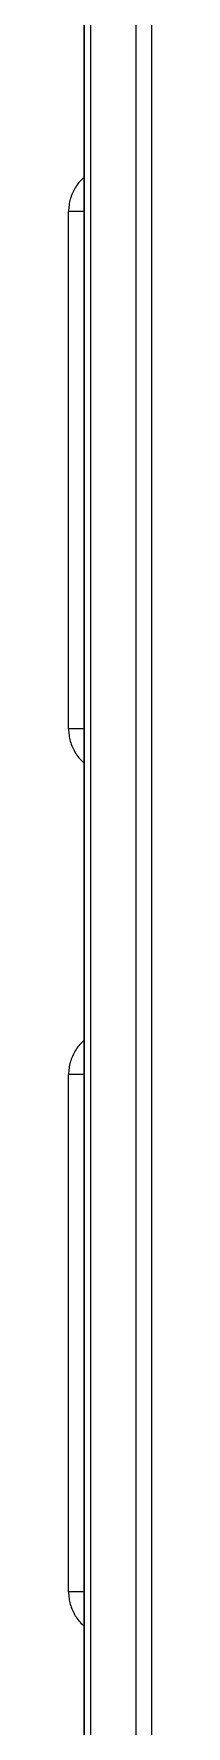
# Model space of a CAD drawing. Header units: millimetres. Extents: x -987 to 2591, y -102 to 2398.
# Drawn here: x 549.5 to 554.9, y 371.6 to 482.7 of the extents above; entities that cross this region are included whole.
import ezdxf

# ---------------------------------------------------------------- set-up
doc = ezdxf.new("R2010")
doc.units = ezdxf.units.MM
doc.header["$MEASUREMENT"] = 0
doc.layers.add('Utwórz2D linie widoczne', color=7, linetype='Continuous', true_color=0x000000)

msp = doc.modelspace()

# ---------------------------------------------------------------- linework, layer by layer
at = {"layer": 'Utwórz2D linie widoczne'}
for p, q in [((550.48, 261.5), (550.48, 641.5)), ((550.89, 638.24), (550.89, 266.24)), ((553.89, 269.18), (553.89, 635.31)), ((554.9, 635.08), (554.9, 347.24)), ((550.49, 605.41), (550.49, 265.5)), ((549.84, 472.54), (549.8, 472.45)), ((549.9, 472.62), (549.84, 472.54)), ((549.95, 472.71), (549.9, 472.62)), ((550.01, 472.8), (549.95, 472.71)), ((550.07, 472.88), (550.01, 472.8)), ((550.13, 472.96), (550.07, 472.88)), ((550.2, 473.04), (550.13, 472.96)), ((550.26, 473.11), (550.2, 473.04)), ((550.34, 473.19), (550.26, 473.11)), ((550.41, 473.26), (550.34, 473.19)), ((550.48, 473.33), (550.41, 473.26)), ((549.49, 471.48), (549.48, 471.38)), ((549.5, 471.58), (549.49, 471.48)), ((549.52, 471.68), (549.5, 471.58)), ((549.55, 471.78), (549.52, 471.68)), ((549.57, 471.88), (549.55, 471.78)), ((549.6, 471.97), (549.57, 471.88)), ((549.63, 472.07), (549.6, 471.97)), ((549.67, 472.17), (549.63, 472.07)), ((549.71, 472.26), (549.67, 472.17)), ((549.75, 472.35), (549.71, 472.26)), ((549.8, 472.45), (549.75, 472.35)), ((549.47, 471.27), (549.46, 471.17)), ((549.46, 471.17), (549.46, 471.07)), ((549.46, 437.07), (549.46, 471.07)), ((550.48, 471.07), (549.46, 471.07)), ((549.48, 471.38), (549.47, 471.27)), ((549.46, 437.07), (549.46, 436.97)), ((550.48, 437.07), (549.46, 437.07)), ((549.46, 436.97), (549.47, 436.87)), ((549.47, 436.87), (549.48, 436.76)), ((549.48, 436.76), (549.49, 436.66)), ((549.49, 436.66), (549.5, 436.56)), ((549.5, 436.56), (549.52, 436.46)), ((549.52, 436.46), (549.55, 436.36)), ((549.55, 436.36), (549.57, 436.26)), ((549.57, 436.26), (549.6, 436.16)), ((549.6, 436.16), (549.63, 436.07)), ((549.63, 436.07), (549.67, 435.97)), ((549.67, 435.97), (549.71, 435.88)), ((549.71, 435.88), (549.75, 435.78)), ((549.75, 435.78), (549.8, 435.69)), ((549.8, 435.69), (549.84, 435.6)), ((549.84, 435.6), (549.9, 435.51)), ((549.9, 435.51), (549.95, 435.43)), ((549.95, 435.43), (550.01, 435.34)), ((550.01, 435.34), (550.07, 435.26)), ((550.07, 435.26), (550.13, 435.18)), ((550.13, 435.18), (550.2, 435.1)), ((550.2, 435.1), (550.26, 435.03)), ((550.26, 435.03), (550.34, 434.95)), ((550.34, 434.95), (550.41, 434.88)), ((550.41, 434.88), (550.48, 434.81)), ((549.84, 415.84), (549.8, 415.75)), ((549.9, 415.92), (549.84, 415.84)), ((549.95, 416.01), (549.9, 415.92)), ((550.01, 416.1), (549.95, 416.01)), ((550.07, 416.18), (550.01, 416.1)), ((550.13, 416.26), (550.07, 416.18)), ((550.2, 416.34), (550.13, 416.26)), ((550.26, 416.41), (550.2, 416.34)), ((550.34, 416.49), (550.26, 416.41)), ((550.41, 416.56), (550.34, 416.49)), ((550.48, 416.63), (550.41, 416.56)), ((549.49, 414.78), (549.48, 414.68)), ((549.5, 414.88), (549.49, 414.78)), ((549.52, 414.98), (549.5, 414.88)), ((549.55, 415.08), (549.52, 414.98)), ((549.57, 415.18), (549.55, 415.08)), ((549.6, 415.27), (549.57, 415.18)), ((549.63, 415.37), (549.6, 415.27)), ((549.67, 415.47), (549.63, 415.37)), ((549.71, 415.56), (549.67, 415.47)), ((549.75, 415.65), (549.71, 415.56)), ((549.8, 415.75), (549.75, 415.65)), ((549.47, 414.57), (549.46, 414.47)), ((549.46, 414.47), (549.46, 414.37)), ((549.46, 380.37), (549.46, 414.37)), ((550.48, 414.37), (549.46, 414.37)), ((549.48, 414.68), (549.47, 414.57)), ((549.46, 380.37), (549.46, 380.27)), ((550.48, 380.37), (549.46, 380.37)), ((549.46, 380.27), (549.47, 380.17)), ((549.47, 380.17), (549.48, 380.06)), ((549.48, 380.06), (549.49, 379.96)), ((549.49, 379.96), (549.5, 379.86)), ((549.5, 379.86), (549.52, 379.76)), ((549.52, 379.76), (549.55, 379.66)), ((549.55, 379.66), (549.57, 379.56)), ((549.57, 379.56), (549.6, 379.46)), ((549.6, 379.46), (549.63, 379.37)), ((549.63, 379.37), (549.67, 379.27)), ((549.67, 379.27), (549.71, 379.18)), ((549.71, 379.18), (549.75, 379.08)), ((549.75, 379.08), (549.8, 378.99)), ((549.8, 378.99), (549.84, 378.9)), ((549.84, 378.9), (549.9, 378.81)), ((549.9, 378.81), (549.95, 378.73)), ((549.95, 378.73), (550.01, 378.64)), ((550.01, 378.64), (550.07, 378.56)), ((550.07, 378.56), (550.13, 378.48)), ((550.13, 378.48), (550.2, 378.4)), ((550.2, 378.4), (550.26, 378.33)), ((550.26, 378.33), (550.34, 378.25)), ((550.34, 378.25), (550.41, 378.18)), ((550.41, 378.18), (550.48, 378.11))]:
    msp.add_line(p, q, dxfattribs=at)

doc.saveas('drawing.dxf')
